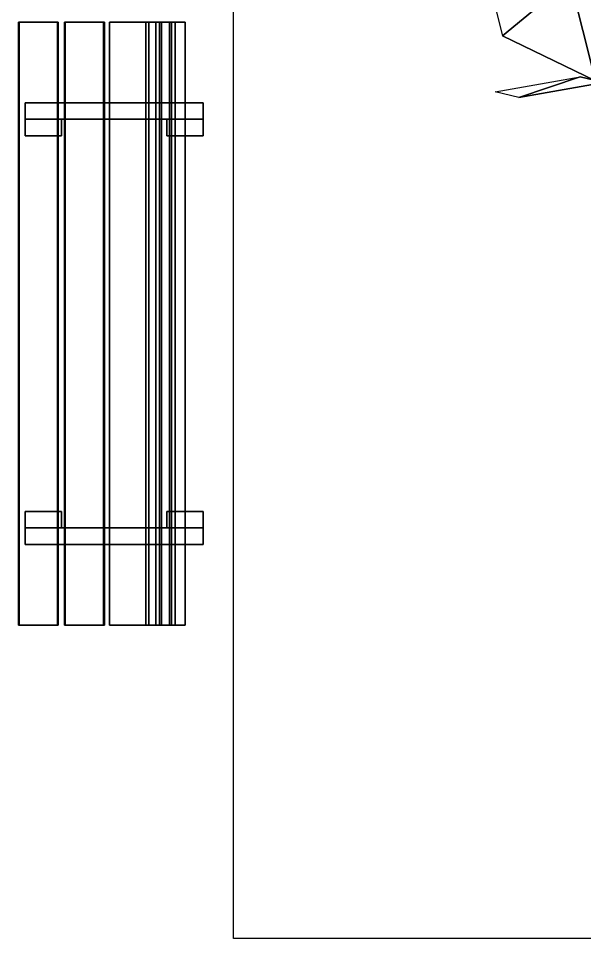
# Model space of a CAD drawing. Header units: inches. Extents: x 164.3 to 216.2, y -243.7 to -220.7.
# Drawn here: x 175.503 to 177.262, y -228.966 to -226.106 of the extents above; entities that cross this region are included whole.
import ezdxf

# ---------------------------------------------------------------- set-up
doc = ezdxf.new("R2010")
doc.units = ezdxf.units.IN
doc.header["$MEASUREMENT"] = 0
doc.layers.add('5_3_1_BANCOS', color=7, linetype='Continuous')
doc.layers.add('TREE', color=7, linetype='Continuous')

# ---------------------------------------------------------------- blocks, each defined once
blk = doc.blocks.new('arbol')
at = {"layer": 'TREE', "color": 104}
mesh = blk.add_polyface(dxfattribs=at)
corners = [(-64.578, -45.233, 188.984), (-70.711, -42.261, 178.517), (-60.56, -37.138, 181.476), (-58.255, -37.575, 201.141), (-65.567, -37.238, 197.842), (-60.265, -42.015, 195.372), (-63.441, -32.525, 199.185), (-68.611, -42.241, 200.463), (-56.942, -41.498, 199.045), (-62.112, -51.214, 200.323), (-54.593, -42.82, 186.392), (-61.978, -34.498, 184.059), (-64.753, -44.82, 183.719), (-58.673, -36.182, 222.513), (-61.086, -36.44, 215.631), (-59.574, -42.861, 219.714), (-61.987, -43.119, 212.832), (-46.405, -41.39, 199.714), (-53.661, -36.957, 191.084), (-50.686, -47.953, 191.438), (-46.037, -36.536, 179.414), (-49.634, -40.086, 176.587), (-44.053, -38.67, 174.409), (-47.651, -42.219, 171.582), (-44.068, -64.996, 217.994), (-46.752, -62.187, 211.921), (-42.373, -68.476, 211.912), (-45.056, -65.666, 205.839), (-47.296, -71.183, 221.008), (-45.808, -67.281, 224.47), (-47.241, -66.144, 219.001), (-45.753, -62.241, 222.463), (-51.8, -67.5, 219.721), (-54.333, -57.389, 223.56), (-61.111, -62.99, 215.677), (-63.644, -52.879, 219.516), (-50.946, -67.685, 214.626), (-59.46, -69.169, 212.948), (-53.34, -67.112, 206.173), (-61.853, -68.595, 204.495), (-48.972, -64.035, 221.045), (-51.248, -60.76, 225.271), (-50.438, -58.619, 219.534), (-52.713, -55.343, 223.76), (-41.393, -56.979, 215.016), (-46.599, -53.69, 218.364), (-42.746, -50.443, 212.876), (-47.952, -47.154, 216.224), (-37.738, -69.402, 213.301), (-41.702, -63.785, 221.93), (-44.564, -61.666, 212.182), (-46.526, -38.897, 236.803), (-52.481, -38.055, 236.896), (-49.816, -43.187, 234.167), (-55.771, -42.346, 234.26), (-66.821, -46.32, 226.982), (-66.167, -49.78, 222.586), (-62.246, -49.603, 227.107), (-61.592, -53.062, 222.711)]
mesh.append_faces([[corners[k] for k in face] for face in [(0, 1, 2), (1, 2, 0), (3, 4, 5), (4, 5, 3), (6, 7, 8), (8, 7, 9), (6, 8, 7), (7, 9, 8), (10, 11, 12), (11, 12, 10), (13, 14, 15), (15, 14, 16), (13, 15, 14), (14, 16, 15), (17, 18, 19), (18, 19, 17), (20, 21, 22), (22, 21, 23), (21, 23, 22), (24, 25, 26), (26, 25, 27), (24, 26, 25), (25, 27, 26), (28, 29, 30), (30, 29, 31), (28, 30, 29), (29, 31, 30), (32, 33, 34), (34, 33, 35), (32, 34, 33), (33, 35, 34), (36, 37, 38), (38, 37, 39), (36, 38, 37), (37, 39, 38), (40, 41, 42), (42, 41, 43), (40, 42, 41), (41, 43, 42), (44, 45, 46), (46, 45, 47), (44, 46, 45), (45, 47, 46), (48, 49, 50), (49, 50, 48), (51, 52, 53), (53, 52, 54), (51, 53, 52), (52, 54, 53), (55, 56, 57), (57, 56, 58), (55, 57, 56), (56, 58, 57)]], dxfattribs={"color": 104})
blk = doc.blocks.new('àrbol 5')
at = {"xscale": 40, "yscale": 40, "zscale": 40}
blk.add_blockref('arbol', (6382.3, -2585.6, -501), dxfattribs=at)
blk = doc.blocks.new('banca de parque2 3d')
at = {"layer": '5_3_1_BANCOS', "color": 7, "linetype": 'Continuous'}
for points in [[(322.5, 22.4, 400), (267.5, 22.4, 400), (267.5, 612.4, 400), (322.5, 612.4, 400)], [(267.5, 22.4, 400), (267.5, 22.4, 280), (267.5, 612.4, 280), (267.5, 612.4, 400)], [(267.5, 612.4, 400), (267.5, 612.4, 280), (322.5, 612.4, 280), (322.5, 612.4, 400)], [(322.5, 22.4, 280), (322.5, 612.4, 280), (267.5, 612.4, 280), (267.5, 22.4, 280)], [(322.5, 612.4, 400), (322.5, 612.4, 280), (322.5, 22.4, 280), (322.5, 22.4, 400)], [(377.5, 612.4), (322.5, 612.4), (322.5, 492.4), (377.5, 492.4)], [(322.5, 612.4), (377.5, 612.4), (377.5, 612.4, 760), (322.5, 612.4, 760)], [(377.5, 612.4, 760), (377.5, 552.4, 760), (322.5, 552.4, 760), (322.5, 612.4, 760)], [(1677.5, 612.4), (1622.5, 612.4), (1622.5, 492.4), (1677.5, 492.4)], [(1622.5, 612.4), (1677.5, 612.4), (1677.5, 612.4, 760), (1622.5, 612.4, 760)], [(1677.5, 612.4, 760), (1677.5, 552.4, 760), (1622.5, 552.4, 760), (1622.5, 612.4, 760)], [(1732.5, 22.4, 400), (1677.5, 22.4, 400), (1677.5, 612.4, 400), (1732.5, 612.4, 400)], [(1677.5, 22.4, 400), (1677.5, 22.4, 280), (1677.5, 612.4, 280), (1677.5, 612.4, 400)], [(1677.5, 612.4, 400), (1677.5, 612.4, 280), (1732.5, 612.4, 280), (1732.5, 612.4, 400)], [(1732.5, 22.4, 280), (1732.5, 612.4, 280), (1677.5, 612.4, 280), (1677.5, 22.4, 280)], [(1732.5, 612.4, 400), (1732.5, 612.4, 280), (1732.5, 22.4, 280), (1732.5, 22.4, 400)], [(322.5, 492.4, 597.5), (322.5, 552.4, 760), (377.5, 552.4, 760), (377.5, 492.4, 597.5)], [(1622.5, 492.4, 597.5), (1622.5, 552.4, 760), (1677.5, 552.4, 760), (1677.5, 492.4, 597.5)], [(322.5, 492.4), (322.5, 492.4, 597.5), (377.5, 492.4, 597.5), (377.5, 492.4)], [(1622.5, 492.4), (1622.5, 492.4, 597.5), (1677.5, 492.4, 597.5), (1677.5, 492.4)], [(322.5, 22.4), (377.5, 22.4), (377.5, 142.4), (322.5, 142.4)], [(377.5, 142.4), (377.5, 142.4, 400), (322.5, 142.4, 400), (322.5, 142.4)], [(322.5, 142.4), (322.5, 142.4, 400), (322.5, 22.4, 400), (322.5, 22.4)], [(322.5, 22.4, 400), (322.5, 142.4, 400), (377.5, 142.4, 400), (377.5, 22.4, 400)], [(377.5, 22.4), (377.5, 22.4, 400), (377.5, 142.4, 400), (377.5, 142.4)], [(1622.5, 22.4), (1677.5, 22.4), (1677.5, 142.4), (1622.5, 142.4)], [(1677.5, 142.4), (1677.5, 142.4, 400), (1622.5, 142.4, 400), (1622.5, 142.4)], [(1622.5, 142.4), (1622.5, 142.4, 400), (1622.5, 22.4, 400), (1622.5, 22.4)], [(1622.5, 22.4, 400), (1622.5, 142.4, 400), (1677.5, 142.4, 400), (1677.5, 22.4, 400)], [(1677.5, 22.4), (1677.5, 22.4, 400), (1677.5, 142.4, 400), (1677.5, 142.4)], [(322.5, 22.4, 400), (322.5, 22.4, 280), (267.5, 22.4, 280), (267.5, 22.4, 400)], [(322.5, 22.4), (322.5, 22.4, 400), (377.5, 22.4, 400), (377.5, 22.4)], [(1622.5, 22.4), (1622.5, 22.4, 400), (1677.5, 22.4, 400), (1677.5, 22.4)], [(1732.5, 22.4, 400), (1732.5, 22.4, 280), (1677.5, 22.4, 280), (1677.5, 22.4, 400)]]:
    blk.add_3dface(points, dxfattribs=at)
for points, invisible_edges in [([(322.5, 612.4, 760), (322.5, 552.4, 760), (322.5, 492.4, 597.5), (322.5, 492.4)], 8), ([(322.5, 492.4), (322.5, 612.4), (322.5, 612.4, 760)], 12), ([(377.5, 492.4), (377.5, 492.4, 597.5), (377.5, 552.4, 760), (377.5, 612.4, 760)], 8), ([(377.5, 612.4, 760), (377.5, 612.4), (377.5, 492.4)], 12), ([(1622.5, 612.4, 760), (1622.5, 552.4, 760), (1622.5, 492.4, 597.5), (1622.5, 492.4)], 8), ([(1622.5, 492.4), (1622.5, 612.4), (1622.5, 612.4, 760)], 12), ([(1677.5, 492.4), (1677.5, 492.4, 597.5), (1677.5, 552.4, 760), (1677.5, 612.4, 760)], 8), ([(1677.5, 612.4, 760), (1677.5, 612.4), (1677.5, 492.4)], 12)]:
    blk.add_3dface(points, dxfattribs=dict(at, invisible_edges=invisible_edges))
at = {"layer": '5_3_1_BANCOS', "color": 55, "linetype": 'Continuous'}
for points in [[(0, 552.4, 760), (2000, 552.4, 760), (2000, 519.6, 772.1), (0, 519.6, 772.1)], [(0, 552.4, 760), (0, 507.4, 638), (2000, 507.4, 638), (2000, 552.4, 760)], [(0, 519.6, 772.1), (0, 474.6, 650.2), (0, 507.4, 638), (0, 552.4, 760)], [(2000, 552.4, 760), (2000, 507.4, 638), (2000, 474.6, 650.2), (2000, 519.6, 772.1)], [(2000, 519.6, 772.1), (2000, 474.6, 650.2), (0, 474.6, 650.2), (0, 519.6, 772.1)], [(0, 507.4, 638), (0, 474.6, 650.2), (2000, 474.6, 650.2), (2000, 507.4, 638)], [(0, 500.5, 619.3), (2000, 500.5, 619.3), (2000, 467.7, 631.4), (0, 467.7, 631.4)], [(0, 500.5, 619.3), (0, 455.5, 497.3), (2000, 455.5, 497.3), (2000, 500.5, 619.3)], [(0, 467.7, 631.4), (0, 422.6, 509.5), (0, 455.5, 497.3), (0, 500.5, 619.3)], [(2000, 500.5, 619.3), (2000, 455.5, 497.3), (2000, 422.6, 509.5), (2000, 467.7, 631.4)], [(2000, 467.7, 631.4), (2000, 422.6, 509.5), (0, 422.6, 509.5), (0, 467.7, 631.4)], [(0, 455.5, 497.3), (0, 422.6, 509.5), (2000, 422.6, 509.5), (2000, 455.5, 497.3)], [(0, 302.4, 400), (2000, 302.4, 400), (2000, 432.4, 400), (0, 432.4, 400)], [(2000, 432.4, 400), (2000, 432.4, 435), (0, 432.4, 435), (0, 432.4, 400)], [(0, 432.4, 400), (0, 432.4, 435), (0, 302.4, 435), (0, 302.4, 400)], [(0, 302.4, 435), (0, 432.4, 435), (2000, 432.4, 435), (2000, 302.4, 435)], [(2000, 302.4, 400), (2000, 302.4, 435), (2000, 432.4, 435), (2000, 432.4, 400)], [(0, 302.4, 400), (0, 302.4, 435), (2000, 302.4, 435), (2000, 302.4, 400)], [(2000, 282.4, 400), (2000, 284.9, 434.9), (0, 284.9, 434.9), (0, 282.4, 400)], [(0, 282.4, 400), (0, 284.9, 434.9), (0, 155.2, 444), (0, 152.8, 409.1)], [(0, 155.2, 444), (0, 284.9, 434.9), (2000, 284.9, 434.9), (2000, 155.2, 444)], [(0, 152.8, 409.1), (2000, 152.8, 409.1), (2000, 282.4, 400), (0, 282.4, 400)], [(2000, 152.8, 409.1), (2000, 155.2, 444), (2000, 284.9, 434.9), (2000, 282.4, 400)], [(0, 152.8, 409.1), (0, 155.2, 444), (2000, 155.2, 444), (2000, 152.8, 409.1)], [(0, 2.4, 400), (2000, 2.4, 400), (2000, 132.1, 409.1), (0, 132.1, 409.1)], [(2000, 132.1, 409.1), (2000, 129.7, 444), (0, 129.7, 444), (0, 132.1, 409.1)], [(0, 132.1, 409.1), (0, 129.7, 444), (0, 0, 434.9), (0, 2.4, 400)], [(0, 0, 434.9), (0, 129.7, 444), (2000, 129.7, 444), (2000, 0, 434.9)], [(2000, 2.4, 400), (2000, 0, 434.9), (2000, 129.7, 444), (2000, 132.1, 409.1)], [(0, 2.4, 400), (0, 0, 434.9), (2000, 0, 434.9), (2000, 2.4, 400)]]:
    blk.add_3dface(points, dxfattribs=at)

msp = doc.modelspace()

# ---------------------------------------------------------------- linework, layer by layer
at = {"color": 84}
msp.add_lwpolyline([(176.1715, -220.6659), (182.1715, -220.6659), (182.1715, -228.9659), (176.1715, -228.9659)], close=True, dxfattribs=at)
at = {"color": 6}
msp.add_lwpolyline([(182.1715, -226.3159), (182.1715, -228.9659), (176.1715, -228.9659)], dxfattribs=at)

# ---------------------------------------------------------------- block references
at = {"xscale": 0.0007762500000048078, "yscale": 0.0007762500000012551, "zscale": 0.0007762500000000096}
msp.add_blockref('àrbol 5', (173.9501, -222.1967, 0.483), dxfattribs=at)
at = {"xscale": 0.0009374999999636202, "yscale": 0.0009375000000204636, "zscale": 0.00093749999999998, "rotation": 270}
msp.add_blockref('banca de parque2 3d', (175.5027, -226.1169, 0.0088), dxfattribs=at)

doc.saveas('drawing.dxf')
